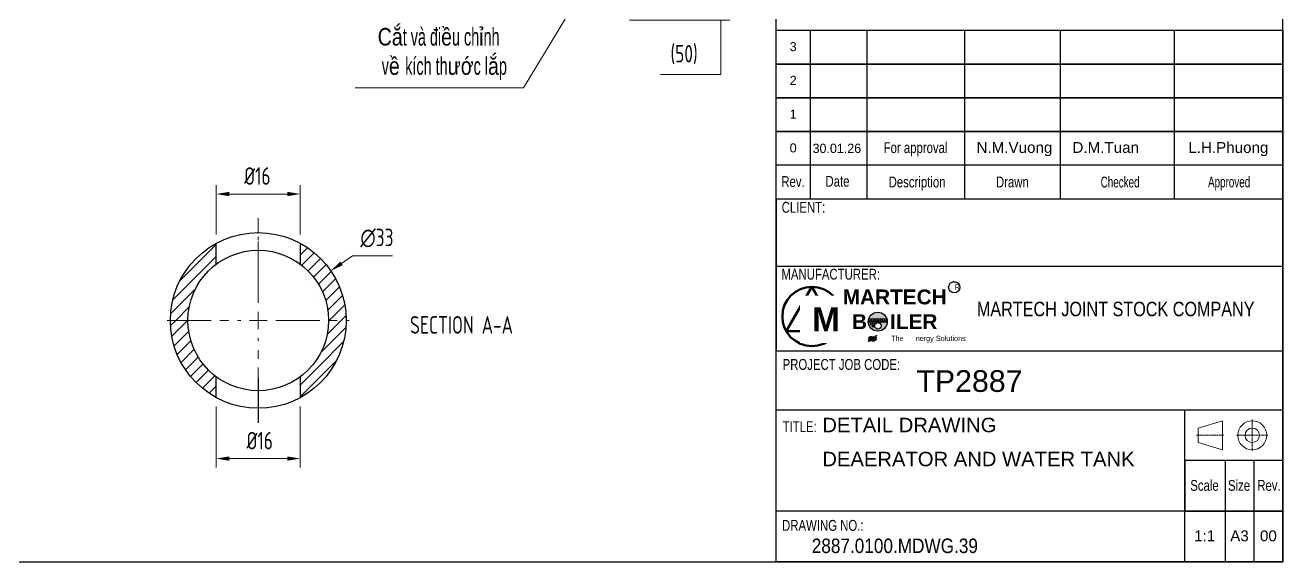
# Model space of a CAD drawing. Header units: millimetres. Extents: x -46397 to 283259, y -8690 to 23983.
# Drawn here: x 260822 to 262256, y -2306 to -1694 of the extents above; entities that cross this region are included whole.
import ezdxf
from ezdxf import colors
from ezdxf.entities.mleader import LeaderData, LeaderLine
from ezdxf.enums import TextEntityAlignment as Align
from ezdxf.math import Vec2, Vec3

# ---------------------------------------------------------------- set-up
doc = ezdxf.new("R2010")
doc.units = ezdxf.units.MM
doc.linetypes.add('CENTER', pattern=[2, 1.25, -0.25, 0.25, -0.25])
doc.linetypes.add('CENTER2', pattern=[1.125, 0.75, -0.125, 0.125, -0.125])
doc.layers.get('Defpoints').update_dxf_attribs({"lineweight": 0})
for name, color, linetype, lineweight in [('AM_8', 1, 'Continuous', 25), ('DAM_8', 1, 'Continuous', 25), ('DCenterline8', 8, 'CENTER', 5), ('Dtext', 255, 'Continuous', 20), ('Long_AM_Visible', 30, 'Continuous', 25), ('Long_Centerline', 1, 'CENTER', 9), ('mDƯỜNG TÂM', 8, 'CENTER', 0)]:
    doc.layers.add(name, color=color, linetype=linetype, lineweight=lineweight)
doc.layers.add('DIM', color=8, linetype='Continuous')
doc.styles.add('Chu va so', font='arial.ttf')
doc.styles.add('GHI CHÚ 1', font='isocp_IV25.ttf', dxfattribs={"width": 0.8})
doc.styles.add('GHI CHÚ 2', font='arial.ttf', dxfattribs={"width": 0.8, "height": 1})
doc.styles.get("Standard").update_dxf_attribs({"font": 'isocp.shx', "width": 0.8})
doc.styles.add('TCVN', font='arial.ttf')
doc.styles.add('TEXT', font='arial.ttf', dxfattribs={"height": 124})
doc.dimstyles.new('1-30SCALE', dxfattribs={"dimtxt": 75, "dimasz": 75, "dimexe": 37.5, "dimexo": 30, "dimgap": 30, "dimtad": 1, "dimtoh": 1, "dimdec": 0, "dimdsep": 46, "dimtxsty": 'GHI CHÚ 1', "dimcen": 0.09, "dimclrd": 256, "dimclre": 256, "dimclrt": 2, "dimadec": 0, "dimazin": 0, "dimtfac": 1, "dimtdec": 0, "dimtofl": 0, "dimtmove": 0, "dimatfit": 3, "dimfxl": 1, "dimlwd": 0, "dimlwe": 0, "dimarcsym": 0})
pattern_1 = [(45, (178325.557, -1519.778), (-6.7351921, 6.7351921), [])]

# ---------------------------------------------------------------- blocks, each defined once
blk = doc.blocks.new('*D1796')
at = {"layer": 'Defpoints', "color": 0, "transparency": 16777216}
for p in [(261501.2, -1638.2, -7.7), (261615.7, -1638.2), (261501.2, -1688.2, -7.7)]:
    blk.add_point(p, dxfattribs=at)
at = {"layer": 'DIM', "linetype": 'Continuous', "lineweight": 0, "transparency": 16777216}
for p, q in [((261511.2, -1638.2), (261625.7, -1638.2)), ((261615.7, -1673.2), (261615.7, -1653.2)), ((261511.2, -1688.2), (261625.7, -1688.2)), ((261615.7, -1750.2), (261615.7, -1688.2)), ((261546.6, -1750.2), (261615.7, -1750.2))]:
    blk.add_line(p, q, dxfattribs=at)
at = {"layer": 'DIM', "transparency": 16777216}
for points in [[(261613.2, -1653.2), (261618.2, -1653.2), (261615.7, -1638.2)], [(261613.2, -1673.2), (261618.2, -1673.2), (261615.7, -1688.2)]]:
    blk.add_solid(points, dxfattribs=at)
at = {"layer": 'DIM', "color": 2, "transparency": 16777216, "insert": (261573.6, -1727.6), "char_height": 20, "attachment_point": 5, "style": 'GHI CHÚ 1'}
blk.add_mtext('(50)', dxfattribs=at)
blk = doc.blocks.new('_Dot')
at = {"color": 0, "linetype": 'ByBlock', "lineweight": -2}
blk.add_line((-0.5, 0), (-1, 0), dxfattribs=at)
at = {"color": 0, "linetype": 'ByBlock', "const_width": 0.5}
blk.add_lwpolyline([(-0.25, 0, 1), (0.25, 0, 1)], format="xyb", close=True, dxfattribs=at)
blk = doc.blocks.new('*U1787')
at = {"layer": 'Long_Centerline', "color": 0, "ltscale": 40, "transparency": 16777216}
for p, q in [((0, 20.04), (0, 103.7)), ((-103.7, 0), (-20.04, 0)), ((20.04, 0), (103.7, 0)), ((0, -103.7), (0, -20.04))]:
    blk.add_line(p, q, dxfattribs=at)
at = {"layer": 'Long_Centerline', "color": 0, "linetype": 'Continuous', "ltscale": 40, "transparency": 16777216}
for p, q in [((-10.02, 0), (10.02, 0)), ((0, -10.02), (0, 10.02))]:
    blk.add_line(p, q, dxfattribs=at)
blk = doc.blocks.new('*D1792')
at = {"layer": 'Defpoints', "color": 0, "transparency": 16777216}
for p in [(261170.8, -1974.3), (261005.5, -2087.6)]:
    blk.add_point(p, dxfattribs=at)
at = {"layer": 'DIM', "linetype": 'Continuous', "lineweight": 0, "transparency": 16777216}
for p, q in [((261195.5, -1957.3), (261183.1, -1965.8)), ((261241.3, -1957.3), (261195.5, -1957.3))]:
    blk.add_line(p, q, dxfattribs=at)
at = {"layer": 'DIM', "lineweight": 0, "transparency": 16777216}
for p, q in [((261088, -2031), (261088.2, -2031)), ((261088.1, -2031), (261088.1, -2030.9))]:
    blk.add_line(p, q, dxfattribs=at)
at = {"layer": 'DIM', "transparency": 16777216}
blk.add_solid([(261181.7, -1963.7), (261184.5, -1967.9), (261170.8, -1974.3)], dxfattribs=at)
at = {"layer": 'DIM', "color": 2, "transparency": 16777216, "insert": (261223.4, -1936.9), "char_height": 20, "attachment_point": 5, "style": 'GHI CHÚ 1'}
blk.add_mtext('∅33', dxfattribs=at)
blk = doc.blocks.new('*D1791')
at = {"layer": 'Defpoints', "color": 0, "transparency": 16777216}
for p in [(261040.1, -2118.9), (261136.1, -2118.9), (261136.1, -2188.5)]:
    blk.add_point(p, dxfattribs=at)
at = {"layer": 'DIM', "linetype": 'Continuous', "lineweight": 0, "transparency": 16777216}
for p, q in [((261040.1, -2128.9), (261040.1, -2198.5)), ((261136.1, -2128.9), (261136.1, -2198.5)), ((261055.1, -2188.5), (261121.1, -2188.5))]:
    blk.add_line(p, q, dxfattribs=at)
at = {"layer": 'DIM', "transparency": 16777216}
for points in [[(261055.1, -2186), (261055.1, -2191), (261040.1, -2188.5)], [(261121.1, -2186), (261121.1, -2191), (261136.1, -2188.5)]]:
    blk.add_solid(points, dxfattribs=at)
at = {"layer": 'DIM', "color": 2, "transparency": 16777216, "insert": (261089.8, -2168.1), "char_height": 20, "attachment_point": 5, "style": 'GHI CHÚ 1'}
blk.add_mtext('%%C16', dxfattribs=at)
blk = doc.blocks.new('*D1790')
at = {"layer": 'Defpoints', "color": 0, "transparency": 16777216}
for p in [(261136.1, -1886.7), (261040.1, -1943), (261136.1, -1943)]:
    blk.add_point(p, dxfattribs=at)
at = {"layer": 'DIM', "linetype": 'Continuous', "lineweight": 0, "transparency": 16777216}
for p, q in [((261040.1, -1933), (261040.1, -1876.7)), ((261136.1, -1933), (261136.1, -1876.7)), ((261055.1, -1886.7), (261121.1, -1886.7))]:
    blk.add_line(p, q, dxfattribs=at)
at = {"layer": 'DIM', "transparency": 16777216}
for points in [[(261055.1, -1884.2), (261055.1, -1889.2), (261040.1, -1886.7)], [(261121.1, -1884.2), (261121.1, -1889.2), (261136.1, -1886.7)]]:
    blk.add_solid(points, dxfattribs=at)
at = {"layer": 'DIM', "color": 2, "transparency": 16777216, "insert": (261087.1, -1866.2), "char_height": 20, "attachment_point": 5, "style": 'GHI CHÚ 1'}
blk.add_mtext('%%C16', dxfattribs=at)
blk = doc.blocks.new('*U1839')
at = {"lineweight": 25}
for p, q in [((2013.2, 667.5, 0), (2013.2, 455.6, 0)), ((2084.6, 667.5, 0), (2084.6, 455.6, 0)), ((2206.9, 667.5, 0), (2206.9, 455.6, 0)), ((2326.9, 667.5, 0), (2326.9, 455.6, 0)), ((2470.2, 667.5, 0), (2470.2, 455.6, 0)), ((1970.8, 371.2), (2606.5, 371.2)), ((2534.1, 127.1, 0), (2534.1, 0)), ((2570.4, 0), (2570.4, 127.1, 0))]:
    blk.add_line(p, q, dxfattribs=at)
for points in [[(0, 0), (2606.5, 0), (2606.5, 1707.4), (0, 1707.4)], [(0, 0), (1970.8, 0), (1970.8, 1707.4), (0, 1707.4)], [(1970.8, 667.5), (2606.5, 667.5), (2606.5, 0), (1970.8, 0)], [(1970.8, 667.5), (2606.5, 667.5), (2606.5, 625.1), (1970.8, 625.1)], [(1970.8, 625.1), (2606.5, 625.1), (2606.5, 582.8), (1970.8, 582.8)], [(1970.8, 582.8), (2606.5, 582.8), (2606.5, 540.4), (1970.8, 540.4)], [(1970.8, 540.4), (2606.5, 540.4), (2606.5, 498), (1970.8, 498)], [(1970.8, 264.9), (2606.5, 264.9), (2606.5, 455.6), (1970.8, 455.6)], [(1970.8, 190.7), (2606.5, 190.7), (2606.5, 63.6), (1970.8, 63.6)], [(2483.7, 190.7), (2606.5, 190.7), (2606.5, 0), (2483.7, 0)]]:
    blk.add_lwpolyline(points, close=True, dxfattribs=at)
at = {"lineweight": 50}
blk.add_lwpolyline([(2015.5, 345.2), (1983.4, 289.6), (2047.7, 289.6)], close=True, dxfattribs=at)
at = {"color": 2, "lineweight": 20, "elevation": 0}
blk.add_lwpolyline([(2500.1, 149.9), (2530.8, 140.8), (2530.8, 177.1), (2500.1, 168)], close=True, dxfattribs=at)
at = {"lineweight": 25, "elevation": 0}
blk.add_lwpolyline([(2483.7, 63.6), (2606.5, 63.6), (2606.5, 127.1), (2483.7, 127.1)], close=True, dxfattribs=at)
at = {"lineweight": 50}
blk.add_circle((2015.5, 308.1), 37.1, dxfattribs=at)
at = {"color": 2, "lineweight": 20}
for radius in [18.2, 9.09]:
    blk.add_circle((2568.2, 158.9, 0), radius, dxfattribs=at)
at = {"layer": 'DCenterline8', "lineweight": 0, "ltscale": 2}
for p, q in [((2568.2, 178.9, 0), (2568.2, 138.9, 0)), ((2548.2, 158.9, 0), (2588.1, 158.9, 0))]:
    blk.add_line(p, q, dxfattribs=at)
at = {"layer": 'DCenterline8', "lineweight": 0}
blk.add_line((2498.1, 158.9, 0), (2532.5, 158.9, 0), dxfattribs=at)
at = {"color": 5, "style": 'Chu va so'}
for s, height, width, p in [('For approval', 13.623, 0.75, (2145.6, 513.3, 0)), ('Rev.', 13.62, 0.75, (1991.8, 470.7)), ('Date', 13.62, 0.75, (2047.6, 471.1, 0)), ('Description', 13.623, 0.75, (2147.5, 470.2, 0)), ('Drawn', 13.62, 0.75, (2267.1, 470.2, 0)), ('Checked', 13.62, 0.65, (2402.3, 470.1)), ('Approved', 13.62, 0.65, (2539.1, 470.2, 0)), ('CLIENT:', 13.62, 0.75, (2004.9, 438.4, 0.1)), ('PROJECT JOB CODE:', 13.623, 0.75, (2052.5, 241.1)), ('TITLE:', 13.62, 0.75, (2000.1, 162.9, 0.1)), ('Scale', 13.62, 0.75, (2508.2, 89.2, 0)), ('Size', 13.62, 0.75, (2551.6, 89.2, 0)), ('Rev. ', 13.62, 0.75, (2591.1, 89.2, 0)), ('DRAWING NO.:', 13.623, 0.75, (2029.2, 39, 0.1))]:
    blk.add_text(s, height=height, dxfattribs=dict(at, width=width)).set_placement(p, align=Align.CENTER)
at = {"color": 5, "lineweight": 25, "insert": (2186.8, 317.4, 0), "char_height": 18.164, "width": 419.895, "attachment_point": 4, "style": 'Chu va so'}
blk.add_mtext('\\pxqc;{\\W0.8;MARTECH JOINT STOCK COMPANY}', dxfattribs=at)
at = {"layer": 'Dtext', "ltscale": 0.1}
for tag, p, height, style in [('REV_3', (1987.6, 641.3), 11.4, 'TCVN'), ('FOR_APPROVAL3', (2101.1, 640.5, -0.1), 13.6, 'TCVN'), ('REV_2', (1987.6, 598.9), 11.4, 'TCVN'), ('FOR_APPROVAL2', (2101.1, 598.1, -0.1), 13.6, 'TCVN'), ('FOR_APPROVAL1', (2101.1, 555.7, -0.1), 13.6, 'TCVN'), ('REV_1', (1987.6, 556.5), 11.4, 'TCVN'), ('REV_0', (1987.6, 514.2), 11.4, 'TCVN'), ('NGUOI_VE', (2222.1, 513.6, -0.1), 13.6, 'TCVN'), ('NGUOI_KIEM_2', (2342.5, 513.6, -0.1), 13.6, 'TCVN'), ('NGUOI_DUYET', (2487.9, 513.6, -0.1), 13.6, 'TCVN'), ('1.1_A4', (2495.2, 25.9, -0.1), 13.6, 'Chu va so'), ('A4_A4', (2540.5, 25.9, -0.1), 13.6, 'Chu va so'), ('REV.', (2577.8, 25.9, -0.1), 13.6, 'Chu va so')]:
    blk.add_attdef(tag, p, '', height=height, dxfattribs=dict(at, style=style))
for tag, p, height, style, width in [('NGAY_REV03', (2016.4, 640.5, -0.1), 11.8, 'TCVN', 0.95), ('NGAY_REV02', (2016.4, 598.1, -0.1), 11.8, 'TCVN', 0.95), ('NGAY_REV01', (2016.4, 555.7, -0.1), 11.8, 'TCVN', 0.95), ('NGAY_REV0', (2016.4, 513.4, -0.1), 11.8, 'TCVN', 0.95), ('DWD.NO', (2015.3, 11.1, -0.1), 18.2, 'Chu va so', 0.85)]:
    blk.add_attdef(tag, p, '', height=height, dxfattribs=dict(at, style=style, width=width))
at = {"layer": 'Dtext', "lineweight": 25, "ltscale": 0.1, "style": 'Chu va so'}
for tag, p, height in [('PROJECT_CODE', (2146.6, 213.4), 27.2), ('TITLE1', (2028.6, 162.8, -0.1), 18.2), ('TITLE2', (2028.6, 120.1, -0.1), 18.2), ('TITLE3', (2028.6, 77.7, -0.1), 18.2)]:
    blk.add_attdef(tag, p, '', height=height, dxfattribs=at)
at = {"insert": (2015.7, 319.4), "char_height": 29.844, "attachment_point": 1, "style": 'TEXT', "bg_fill": 2}
blk.add_mtext('\\pxqc;{\\fArial|b1|i0|c0|p34;M}', dxfattribs=at)
at = {"insert": (2055.2, 342), "char_height": 18.652, "width": 128.462, "attachment_point": 1, "style": 'TEXT', "bg_fill": 2}
blk.add_mtext('\\pxqc;{\\fArial|b1|i0|c0|p34;MARTECH\\PB    ILER}', dxfattribs=at)
h = blk.add_hatch(color=256)
h.dxf.hatch_style = 1
edge = h.paths.add_edge_path()
edge.add_spline(control_points=[(2086.4, 278.9), (2087, 279.3), (2089.2, 281), (2093.8, 278.7), (2096, 281.4), (2096.8, 282.3)], knot_values=[0, 0, 0, 0, 0.315535, 1.31207, 1.873609, 1.873609, 1.873609, 1.873609], degree=3, periodic=0)
edge.add_spline(control_points=[(2096.8, 282.3), (2096.2, 281.7), (2093.7, 279.4), (2088.5, 282.1), (2086.8, 279.5), (2086.4, 278.9)], knot_values=[0, 0, 0, 0, 0.411397, 1.576501, 1.877595, 1.877595, 1.877595, 1.877595], degree=3, periodic=0)
edge = h.paths.add_edge_path()
edge.add_spline(control_points=[(2086.4, 276.6), (2087, 277), (2089.2, 278.7), (2093.8, 276.4), (2096, 279), (2096.8, 280)], knot_values=[0, 0, 0, 0, 0.315535, 1.31207, 1.873609, 1.873609, 1.873609, 1.873609], degree=3, periodic=0)
edge.add_spline(control_points=[(2096.8, 280), (2096.2, 279.4), (2093.7, 277.1), (2088.5, 279.8), (2086.8, 277.2), (2086.4, 276.6)], knot_values=[0, 0, 0, 0, 0.411397, 1.576501, 1.877595, 1.877595, 1.877595, 1.877595], degree=3, periodic=0)
at = {"color": 7}
for centre, radius in [((2088.7, 304.4), 1.13), ((2088.7, 301.6), 1.13), ((2091.5, 304.4), 1.13), ((2091.5, 301.6), 1.13), ((2094.2, 304.4), 1.13), ((2094.2, 301.6), 1.13), ((2098.4, 296.4), 4.04), ((2097, 304.4), 1.13), ((2097, 301.6), 1.13), ((2099.9, 304.4), 1.13), ((2099.9, 301.6), 1.13), ((2102.6, 304.4), 1.13), ((2102.6, 301.6), 1.13), ((2105.4, 304.4), 1.13), ((2105.4, 301.6), 1.13), ((2108.2, 304.4), 1.13), ((2108.2, 301.6), 1.13), ((2090, 298.5), 1.13), ((2092.3, 295.8), 1.13), ((2092.8, 298.5), 1.13)]:
    blk.add_circle(centre, radius, dxfattribs=at)
for points in [[(2086.4, 281.1), (2087.6, 282.5), (2094.8, 283), (2096.8, 284.5)], [(2086.4, 281.1), (2088.1, 282.1), (2094.2, 282.2), (2096.8, 284.5)], [(2086.4, 278.9), (2087.6, 280.4), (2094.8, 280.8), (2096.8, 282.3)], [(2086.4, 278.9), (2088.1, 279.9), (2094.2, 280), (2096.8, 282.3)], [(2086.4, 276.6), (2087.6, 278.1), (2094.8, 278.5), (2096.8, 280)], [(2086.4, 276.6), (2088.1, 277.6), (2094.2, 277.7), (2096.8, 280)]]:
    blk.add_spline(points, degree=3)
at = {"color": 5, "style": 'Chu va so', "width": 0.75}
blk.add_text('MANUFACTURER:', height=13.623, dxfattribs=at).set_placement((2039.1, 354.4, 0.1), align=Align.CENTER)
at = {"attachment_point": 1, "style": 'TEXT', "bg_fill": 2}
for s, insert, char_height in [('\\pxqc;R', (2194.7, 348.3), 6.53), ('\\pxqc;The      nergy Solutions', (2114.8, 283.9), 6.528)]:
    blk.add_mtext(s, dxfattribs=dict(at, insert=insert, char_height=char_height))
at = {"layer": 'DAM_8'}
h = blk.add_hatch(color=7, dxfattribs=at)
edge = h.paths.add_edge_path()
edge.add_arc((2098.2, 301.6), 11.9, 191.4592, 461.3375)
edge.add_arc((2098.2, 301.6), 11.9, 101.3375, 191.4592)
edge = h.paths.add_edge_path(flags=16)
edge.add_arc((2092.3, 295.8), 1.13, -289.458, 11.4592, ccw=False)
edge.add_arc((2092.3, 295.8), 1.13, 11.4592, 70.542, ccw=False)
edge = h.paths.add_edge_path(flags=16)
edge.add_arc((2108.2, 301.6), 1.13, -211.5113, 11.4592, ccw=False)
edge.add_arc((2108.2, 301.6), 1.13, 11.4592, 148.4887, ccw=False)
edge = h.paths.add_edge_path(flags=16)
edge.add_arc((2090, 298.5), 1.13, -304.2526, 11.4592, ccw=False)
edge.add_arc((2090, 298.5), 1.13, 11.4592, 55.7474, ccw=False)
edge = h.paths.add_edge_path(flags=16)
edge.add_arc((2108.2, 304.4), 1.13, -200.2428, 11.4592, ccw=False)
edge.add_arc((2108.2, 304.4), 1.13, 11.4592, 159.7572, ccw=False)
edge = h.paths.add_edge_path(flags=16)
edge.add_arc((2105.4, 301.6), 1.13, -219.051, 11.4592, ccw=False)
edge.add_arc((2105.4, 301.6), 1.13, 11.4592, 140.949, ccw=False)
edge = h.paths.add_edge_path(flags=16)
edge.add_arc((2092.8, 298.5), 1.13, -292.0311, 11.4592, ccw=False)
edge.add_arc((2092.8, 298.5), 1.13, 11.4592, 67.9689, ccw=False)
edge = h.paths.add_edge_path(flags=16)
edge.add_arc((2088.7, 301.6), 1.13, -319.4544, 11.4592, ccw=False)
edge.add_arc((2088.7, 301.6), 1.13, 11.4592, 40.5456, ccw=False)
edge = h.paths.add_edge_path(flags=16)
edge.add_arc((2105.4, 304.4), 1.13, -206.0119, 11.4592, ccw=False)
edge.add_arc((2105.4, 304.4), 1.13, 11.4592, 153.9881, ccw=False)
edge = h.paths.add_edge_path(flags=16)
edge.add_arc((2098.4, 296.4), 4.04, -262.499, 11.4592, ccw=False)
edge.add_arc((2098.4, 296.4), 4.04, 11.4592, 97.501, ccw=False)
edge = h.paths.add_edge_path(flags=16)
edge.add_arc((2088.7, 304.4), 1.13, -332.7707, 11.4592, ccw=False)
edge.add_arc((2088.7, 304.4), 1.13, 11.4592, 27.2293, ccw=False)
edge = h.paths.add_edge_path(flags=16)
edge.add_arc((2102.6, 301.6), 1.13, -230.166, 11.4592, ccw=False)
edge.add_arc((2102.6, 301.6), 1.13, 11.4592, 129.834, ccw=False)
edge = h.paths.add_edge_path(flags=16)
edge.add_arc((2091.5, 301.6), 1.13, -307.6137, 11.4592, ccw=False)
edge.add_arc((2091.5, 301.6), 1.13, 11.4592, 52.3863, ccw=False)
edge = h.paths.add_edge_path(flags=16)
edge.add_arc((2099.9, 301.6), 1.13, -246.4575, 11.4592, ccw=False)
edge.add_arc((2099.9, 301.6), 1.13, 11.4592, 113.5425, ccw=False)
edge = h.paths.add_edge_path(flags=16)
edge.add_arc((2094.2, 301.6), 1.13, -290.4056, 11.4592, ccw=False)
edge.add_arc((2094.2, 301.6), 1.13, 11.4592, 69.5944, ccw=False)
edge = h.paths.add_edge_path(flags=16)
edge.add_arc((2102.6, 304.4), 1.13, -215.7954, 11.4592, ccw=False)
edge.add_arc((2102.6, 304.4), 1.13, 11.4592, 144.2046, ccw=False)
edge = h.paths.add_edge_path(flags=16)
edge.add_arc((2097, 301.6), 1.13, -268.4837, 11.4592, ccw=False)
edge.add_arc((2097, 301.6), 1.13, 11.4592, 91.5163, ccw=False)
edge = h.paths.add_edge_path(flags=16)
edge.add_arc((2091.5, 304.4), 1.13, -322.0207, 11.4592, ccw=False)
edge.add_arc((2091.5, 304.4), 1.13, 11.4592, 37.9793, ccw=False)
edge = h.paths.add_edge_path(flags=16)
edge.add_arc((2097, 304.4), 1.13, -267.4803, 11.4592, ccw=False)
edge.add_arc((2097, 304.4), 1.13, 11.4592, 92.5197, ccw=False)
edge = h.paths.add_edge_path(flags=16)
edge.add_arc((2099.9, 304.4), 1.13, -234.0834, 11.4592, ccw=False)
edge.add_arc((2099.9, 304.4), 1.13, 11.4592, 125.9166, ccw=False)
edge = h.paths.add_edge_path(flags=16)
edge.add_arc((2094.2, 304.4), 1.13, -301.7345, 11.4592, ccw=False)
edge.add_arc((2094.2, 304.4), 1.13, 11.4592, 58.2655, ccw=False)
blk.add_circle((2194.2, 344.8), 7.1)
at = {"color": 7}
blk.add_circle((2098.2, 301.6), 11.9, dxfattribs=at)

msp = doc.modelspace()

# ---------------------------------------------------------------- hatches: boundary and pattern name
at = {"layer": 'AM_8'}
h = msp.add_hatch(dxfattribs=at)
h.set_pattern_fill('ANSI31', color=256, scale=3, style=0)
h.set_pattern_definition(pattern_1)
edge = h.paths.add_edge_path()
edge.add_arc((261088.14, -2030.96), 100.2, 118.62285, 180)
edge.add_line((260987.94, -2030.96), (261007.98, -2030.96))
edge.add_arc((261088.14, -2030.96), 80.16, 126.78417, 180, ccw=False)
edge.add_line((261040.14, -1966.76), (261040.14, -1943))
h = msp.add_hatch(dxfattribs=at)
h.set_pattern_fill('ANSI31', color=256, scale=3, style=0)
h.set_pattern_definition(pattern_1)
edge = h.paths.add_edge_path()
edge.add_arc((261088.14, -2030.96), 100.2, 0, 61.37715)
edge.add_line((261136.14, -1943), (261136.14, -1966.76))
edge.add_arc((261088.14, -2030.96), 80.16, 0, 53.21583, ccw=False)
edge.add_line((261168.3, -2030.96), (261188.34, -2030.96))
h = msp.add_hatch(dxfattribs=at)
h.set_pattern_fill('ANSI31', color=256, scale=3, style=0)
h.set_pattern_definition(pattern_1)
edge = h.paths.add_edge_path()
edge.add_arc((261088.14, -2030.96), 100.2, 180, 241.37715, ccw=False)
edge.add_line((260987.94, -2030.96), (261007.98, -2030.96))
edge.add_arc((261088.14, -2030.96), 80.16, 180, 233.21583)
edge.add_line((261040.14, -2095.16), (261040.14, -2118.91))
h = msp.add_hatch(dxfattribs=at)
h.set_pattern_fill('ANSI31', color=256, scale=3, style=0)
h.set_pattern_definition(pattern_1)
edge = h.paths.add_edge_path()
edge.add_arc((261088.14, -2030.96), 100.2, 298.62285, 360, ccw=False)
edge.add_line((261136.14, -2118.91), (261136.14, -2095.16))
edge.add_arc((261088.14, -2030.96), 80.16, 306.78417, 360)
edge.add_line((261168.3, -2030.96), (261188.34, -2030.96))

# ---------------------------------------------------------------- linework, layer by layer
at = {"layer": 'Long_AM_Visible'}
for points in [[(261040.14, -1966.76), (261040.14, -1943)], [(261136.14, -1966.76), (261136.14, -1943)], [(261040.14, -2118.91), (261040.14, -2095.16)], [(261088.14, -2096.5), (261088.14, -2147.72)], [(261136.14, -2118.91), (261136.14, -2095.16)]]:
    msp.add_lwpolyline(points, dxfattribs=at)
for radius in [100.2, 80.16]:
    msp.add_circle((261088.14, -2030.96), radius, dxfattribs=at)
at = {"layer": 'mDƯỜNG TÂM', "linetype": 'CENTER2', "ltscale": 30}
msp.add_lwpolyline([(261088.14, -1965.42), (261088.14, -1914.2)], dxfattribs=at)

# ---------------------------------------------------------------- block references
at = {"layer": 'Long_Centerline', "ltscale": 40}
msp.add_blockref('*U1787', (261088.14, -2030.96), dxfattribs=at)

# ---------------------------------------------------------------- texts
at = {"color": 3, "insert": (261171.94, -2025.97), "char_height": 20, "attachment_point": 1}
msp.add_mtext_dynamic_manual_height_columns('\\pxqc;SECTION A-A', width=295.7793, gutter_width=322.31, heights=[0], dxfattribs=at)

# ---------------------------------------------------------------- dimensions: what is measured, and where the dimension line sits
at = {"layer": 'DIM'}
dim = msp.add_linear_dim(base=(261615.68, -1638.21), p1=(261501.18, -1688.21, -7.71), p2=(261501.18, -1638.21, -7.71), angle=90, text='(<>)', dimstyle='1-30SCALE', override={"dimtxt": 20, "dimasz": 15, "dimexe": 10, "dimexo": 10, "dimgap": 10, "dimpost": '', "dimtmove": 1}, dxfattribs=at)
dim.commit()
dim.dimension.update_dxf_attribs({"geometry": '*D1796', "text_midpoint": (261615.68, -1750.19), "dimtype": 160})
for base, p1, p2, picture, middle in [((261136.14, -1886.67), (261040.14, -1943), (261136.14, -1943), '*D1790', (261087.07, -1886.67)), ((261136.14, -2188.53), (261040.14, -2118.91), (261136.14, -2118.91), '*D1791', (261089.78, -2188.53))]:
    dim = msp.add_linear_dim(base=base, p1=p1, p2=p2, text='%%C<>', dimstyle='1-30SCALE', override={"dimtxt": 20, "dimasz": 15, "dimexe": 10, "dimexo": 10, "dimgap": 10, "dimlfac": 0.166667, "dimtmove": 1}, dxfattribs=at)
    dim.commit()
    dim.dimension.update_dxf_attribs({"geometry": picture, "text_midpoint": middle, "dimtype": 160})
dim = msp.add_diameter_dim_2p(p1=(261005.51, -2087.64), p2=(261170.77, -1974.28), dimstyle='1-30SCALE', override={"dimtxt": 20, "dimasz": 15, "dimexe": 10, "dimexo": 10, "dimgap": 10, "dimlfac": 0.166667, "dimtmove": 1}, dxfattribs=at)
dim.commit()
dim.dimension.update_dxf_attribs({"geometry": '*D1792', "text_midpoint": (261223.43, -1936.91)})

# ---------------------------------------------------------------- leaders
at = {"layer": 'Long_AM_Visible'}
ml = msp.add_multileader_mtext('Standard', dxfattribs=at)
ml.set_content('{\\C1;C\\fArial|b0|i0|c0|p34;ắ\\fSwis721 LtCn BT|b0|i0|c0|p34;t và đi\\fArial|b0|i0|c0|p34;ề\\fSwis721 LtCn BT|b0|i0|c0|p34;u ch\\fArial|b0|i0|c0|p34;ỉ\\fSwis721 LtCn BT|b0|i0|c0|p34;nh\\P v\\fArial|b0|i0|c0|p34;ề \\fSwis721 LtCn BT|b0|i0|c0|p34;kích th\\fArial|b0|i0|c0|p34;ướ\\fSwis721 LtCn BT|b0|i0|c0|p34;c l\\fArial|b0|i0|c0|p34;ắ\\fSwis721 LtCn BT|b0|i0|c0|p34;p}', color=2, style='GHI CHÚ 2')
ml.set_leader_properties(color=3, lineweight=9)
ml.set_arrow_properties(name='DOT')
ml.build(insert=Vec2(0, 0))
ml.multileader.update_dxf_attribs({"text_left_attachment_type": 5, "text_right_attachment_type": 5, "dogleg_length": 13.58, "arrow_head_size": 10})
ctx = ml.context
ctx.base_point, ctx.char_height, ctx.arrow_head_size, ctx.landing_gap_size, ctx.plane_origin = Vec3(261224.3, -1765.61), 20, 10, 0, Vec3(260423.89, -4016.24)
ctx.left_attachment, ctx.right_attachment = 5, 5
notes = []
notes.append((ctx, [(0, (1, 1, 0), (261390.35, -1765.61), (-1, 0), 13.58, [(0, [(261467.78, -1638.21)], 0, [])])]))
ctx.mtext.insert, ctx.mtext.width, ctx.mtext.flow_direction = Vec3(261224.3, -1697.33), 280.5535, 5
for ctx, leaders in notes:
    for number, flags, end, landing, length, lines in leaders:
        leader = LeaderData()
        leader.index, (leader.has_last_leader_line, leader.has_dogleg_vector, leader.attachment_direction) = number, flags
        leader.last_leader_point, leader.dogleg_vector, leader.dogleg_length = Vec3(end), Vec3(landing), length
        for number, points, colour, breaks in lines:
            line = LeaderLine()
            line.index, line.vertices, line.color, line.breaks = number, Vec3.list(points), colors.encode_raw_color(colour), breaks
            leader.lines.append(line)
        ctx.leaders.append(leader)

# ---------------------------------------------------------------- next in the draw order: block references
ref = msp.add_blockref('*U1839', (259888.34, -2306.31), dxfattribs=dict(xscale=0.9084576280678549, yscale=0.9084576280678549, zscale=0.9084576280678549))
ref.add_attrib('PROJECT_CODE', 'TP2887', (261838.42, -2112.42), dxfattribs={"layer": 'Dtext', "lineweight": 25, "ltscale": 0.1, "height": 24.752, "style": 'Chu va so'})
ref.add_attrib('TITLE1', 'DETAIL DRAWING', (261731.23, -2158.45, -0.1), dxfattribs={"layer": 'Dtext', "lineweight": 25, "ltscale": 0.1, "height": 16.5012, "style": 'Chu va so'})
ref.add_attrib('TITLE2', 'DEAERATOR AND WATER TANK', (261731.23, -2197.25, -0.1), dxfattribs={"layer": 'Dtext', "lineweight": 25, "ltscale": 0.1, "height": 16.5012, "style": 'Chu va so'})
ref.add_attrib('DWD.NO', '2887.0100.MDWG.39', (261719.16, -2296.27, -0.1), dxfattribs={"layer": 'Dtext', "ltscale": 0.1, "height": 16.5012, "style": 'Chu va so', "width": 0.85})
ref.add_attrib('1.1_A4', '1:1', (262155.1, -2282.83, -0.1), dxfattribs={"layer": 'Dtext', "ltscale": 0.1, "height": 12.376, "style": 'Chu va so'})
ref.add_attrib('A4_A4', 'A3', (262196.29, -2282.83, -0.1), dxfattribs={"layer": 'Dtext', "ltscale": 0.1, "height": 12.376, "style": 'Chu va so'})
ref.add_attrib('REV.', '00', (262230.2, -2282.83, -0.1), dxfattribs={"layer": 'Dtext', "ltscale": 0.1, "height": 12.376, "style": 'Chu va so'})
ref.add_attrib('REV_0', '0', (261693.98, -1839.22), dxfattribs={"layer": 'Dtext', "ltscale": 0.1, "height": 10.31, "style": 'TCVN'})
ref.add_attrib('NGAY_REV0', '30.01.26', (261720.12, -1839.95, -0.1), dxfattribs={"layer": 'Dtext', "ltscale": 0.1, "height": 10.726, "style": 'TCVN', "width": 0.95})
ref.add_attrib('NGUOI_VE', 'N.M.Vuong', (261907.01, -1839.77, -0.09), dxfattribs={"layer": 'Dtext', "ltscale": 0.1, "height": 12.376, "style": 'TCVN'})
ref.add_attrib('NGUOI_KIEM_2', 'D.M.Tuan', (262016.37, -1839.77, -0.1), dxfattribs={"layer": 'Dtext', "ltscale": 0.1, "height": 12.376, "style": 'TCVN'})
ref.add_attrib('NGUOI_DUYET', 'L.H.Phuong', (262148.48, -1839.77, -0.1), dxfattribs={"layer": 'Dtext', "ltscale": 0.1, "height": 12.376, "style": 'TCVN'})
ref.add_attrib('REV_1', '1', (261693.98, -1800.72), dxfattribs={"layer": 'Dtext', "ltscale": 0.1, "height": 10.31, "style": 'TCVN'})
ref.add_attrib('REV_2', '2', (261693.98, -1762.22), dxfattribs={"layer": 'Dtext', "ltscale": 0.1, "height": 10.31, "style": 'TCVN'})
ref.add_attrib('REV_3', '3', (261693.98, -1723.71), dxfattribs={"layer": 'Dtext', "ltscale": 0.1, "height": 10.31, "style": 'TCVN'})

doc.saveas('drawing.dxf')
